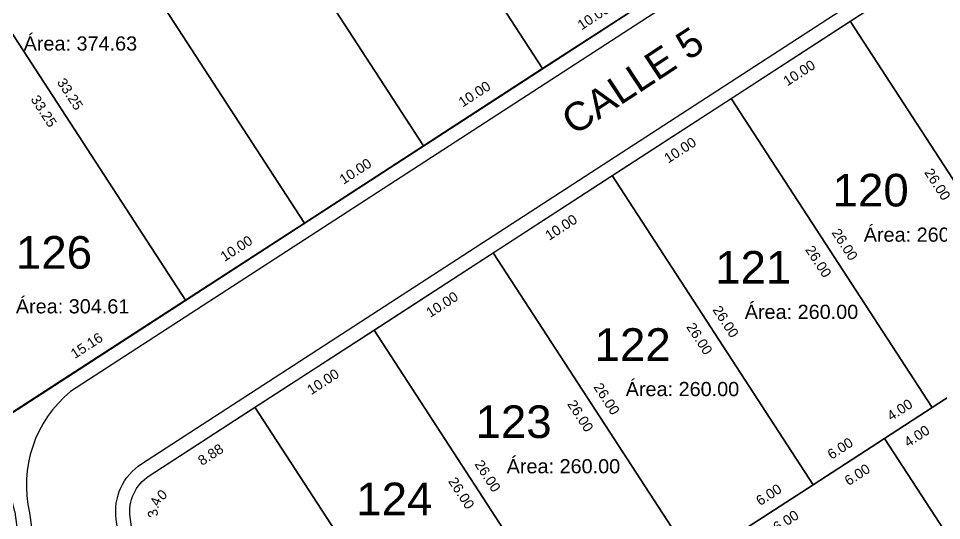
# Model space of a CAD drawing. Header units: metres. Extents: x 859577 to 860336, y 1645916 to 1646650.
# Drawn here: x 859923.1 to 859988.1, y 1646340.4 to 1646375.8 of the extents above; entities that cross this region are included whole.
import ezdxf

# ---------------------------------------------------------------- set-up
doc = ezdxf.new("R2010")
doc.units = ezdxf.units.M
for name, color, linetype in [('A-CALZADA', 252, 'Continuous'), ('A-MZ_6', 2, 'Continuous'), ('A-NUMERO LOTE', 251, 'Continuous'), ('C-PROP', 7, 'Continuous'), ('C-PROP-LINE', 230, 'Continuous'), ('C-PROP-LINE-TEXT', 7, 'Continuous')]:
    doc.layers.add(name, color=color, linetype=linetype)
doc.layers.add('A-VIA', color=30, linetype='Continuous', lineweight=30)
doc.styles.add('ARIAL', font='arial.ttf')
doc.styles.get("Standard").update_dxf_attribs({"font": 'arial.ttf'})

msp = doc.modelspace()

# ---------------------------------------------------------------- linework, layer by layer
at = {"layer": 'A-CALZADA'}
msp.add_lwpolyline([(860041.94433, 1646432.87467), (860033.56659, 1646419.19457, -0.11181054), (860032.64202, 1646418.24524), (859926.7746, 1646349.50074, 0.28664585), (859923.89044, 1646340.94989), (859926.25252, 1646323.86177, 0.08131415), (859926.63402, 1646322.62688), (859933.68717, 1646308.45878, -0.10133147), (859934.09962, 1646306.90786), (859934.72556, 1646296.11941, -0.08635071), (859934.56912, 1646294.75697), (859932.70467, 1646288.43051, -0.0879163), (859932.0825, 1646287.18096), (859921.24703, 1646272.54721), (859912.31905, 1646262.48857), (859903.78552, 1646255.12152), (859898.92244, 1646250.93224), (859895.68451, 1646248.8784), (859885.89232, 1646243.65365)], format="xyb", dxfattribs=at)
msp.add_lwpolyline([(860054.89497, 1646369.16589), (860052.67969, 1646360.93815, -0.18503784), (860050.99565, 1646358.62332), (859947.01706, 1646291.10533, -0.57547239), (859940.84536, 1646294.22842), (859940.08955, 1646307.25539, 0.10133147), (859939.05841, 1646311.13268), (859932.15143, 1646325.00716), (859929.99283, 1646340.49523, -0.29117439), (859931.77613, 1646344.40216), (860032.30256, 1646409.67851, -0.43464595), (860037.97845, 1646408.26477), (860052.53215, 1646382.04112, -0.07700658), (860052.95554, 1646380.89179), (860054.95339, 1646370.99754, -0.1160797)], format="xyb", close=True, dxfattribs=at)
msp.add_lwpolyline([(860054.89497, 1646369.16589), (860052.67969, 1646360.93815, -0.18503784), (860050.99565, 1646358.62332), (859947.01706, 1646291.10533, -0.57547239), (859940.84536, 1646294.22842), (859940.08955, 1646307.25539, 0.10133147), (859939.05841, 1646311.13268), (859932.15143, 1646325.00716), (859929.99283, 1646340.49523, -0.29117439), (859931.77613, 1646344.40216), (860032.30256, 1646409.67851, -0.43464595), (860037.97845, 1646408.26477), (860052.53215, 1646382.04112, -0.07700658), (860052.95554, 1646380.89179), (860054.95339, 1646370.99754, -0.1160797)], format="xyb", close=True, dxfattribs=at)
at = {"layer": 'A-MZ_6'}
msp.add_lwpolyline([(859885.43318, 1646244.54212), (859895.18061, 1646249.74297), (859898.32511, 1646251.73756), (859903.13244, 1646255.87882), (859911.61528, 1646263.20209), (859920.46973, 1646273.1779), (859931.27883, 1646287.77603, 0.0879163), (859931.74546, 1646288.71319), (859933.60991, 1646295.03966, 0.08635071), (859933.72724, 1646296.06148), (859933.1013, 1646306.84994, 0.10133147), (859932.79196, 1646308.01312), (859925.73881, 1646322.18123, -0.08131415), (859925.26194, 1646323.72485), (859922.89986, 1646340.81296, 0.02955347), (859922.85376, 1646341.04464), (859921.26736, 1646347.11697), (860032.09742, 1646419.08393, 0.11181054), (860032.7138, 1646419.71682), (860041.1131, 1646433.43214)], format="xyb", dxfattribs=at)
msp.add_lwpolyline([(859885.43318, 1646244.54212), (859895.18061, 1646249.74297), (859898.32511, 1646251.73756), (859903.13244, 1646255.87882), (859911.61528, 1646263.20209), (859920.46973, 1646273.1779), (859931.27883, 1646287.77603, 0.0879163), (859931.74546, 1646288.71319), (859933.60991, 1646295.03966, 0.08635071), (859933.72724, 1646296.06148), (859933.1013, 1646306.84994, 0.10133147), (859932.79196, 1646308.01312), (859925.73881, 1646322.18123, -0.08131415), (859925.26194, 1646323.72485), (859922.89986, 1646340.81296, 0.02955347), (859922.85376, 1646341.04464), (859921.26736, 1646347.11697), (860032.09742, 1646419.08393, 0.11181054), (860032.7138, 1646419.71682), (860041.1131, 1646433.43214)], format="xyb", dxfattribs=at)
msp.add_lwpolyline([(860053.92936, 1646369.42588), (860051.71408, 1646361.19814, -0.18503784), (860050.45105, 1646359.46202), (859946.47245, 1646291.94402, -0.57547239), (859941.84368, 1646294.28634), (859941.08787, 1646307.31331, 0.10133147), (859939.95361, 1646311.57833), (859933.11934, 1646325.30677), (859930.98325, 1646340.63326, -0.29117439), (859932.32073, 1646343.56346), (860032.84717, 1646408.83981, -0.43464595), (860037.10408, 1646407.77951), (860051.65778, 1646381.55586, -0.07700658), (860051.97532, 1646380.69386), (860053.97317, 1646370.79961, -0.1160797)], format="xyb", close=True, dxfattribs=at)
msp.add_lwpolyline([(860053.92936, 1646369.42588), (860051.71408, 1646361.19814, -0.18503784), (860050.45105, 1646359.46202), (859946.47245, 1646291.94402, -0.57547239), (859941.84368, 1646294.28634), (859941.08787, 1646307.31331, 0.10133147), (859939.95361, 1646311.57833), (859933.11934, 1646325.30677), (859930.98325, 1646340.63326, -0.29117439), (859932.32073, 1646343.56346), (860032.84717, 1646408.83981, -0.43464595), (860037.10408, 1646407.77951), (860051.65778, 1646381.55586, -0.07700658), (860051.97532, 1646380.69386), (860053.97317, 1646370.79961, -0.1160797)], format="xyb", close=True, dxfattribs=at)
at = {"layer": 'A-VIA'}
msp.add_lwpolyline([(860054.89497, 1646369.16589), (860052.67969, 1646360.93815, -0.18503784), (860050.99565, 1646358.62332), (859947.01706, 1646291.10533, -0.57547239), (859940.84536, 1646294.22842), (859940.08955, 1646307.25539, 0.10133147), (859939.05841, 1646311.13268), (859932.15143, 1646325.00716), (859929.99283, 1646340.49523, -0.29117439), (859931.77613, 1646344.40216), (860032.30256, 1646409.67851, -0.43464595), (860037.97845, 1646408.26477), (860052.53215, 1646382.04112, -0.07700658), (860052.95554, 1646380.89179), (860054.95339, 1646370.99754, -0.1160797)], format="xyb", close=True, dxfattribs=at)
msp.add_lwpolyline([(860054.89497, 1646369.16589), (860052.67969, 1646360.93815, -0.18503784), (860050.99565, 1646358.62332), (859947.01706, 1646291.10533, -0.57547239), (859940.84536, 1646294.22842), (859940.08955, 1646307.25539, 0.10133147), (859939.05841, 1646311.13268), (859932.15143, 1646325.00716), (859929.99283, 1646340.49523, -0.29117439), (859931.77613, 1646344.40216), (860032.30256, 1646409.67851, -0.43464595), (860037.97845, 1646408.26477), (860052.53215, 1646382.04112, -0.07700658), (860052.95554, 1646380.89179), (860054.95339, 1646370.99754, -0.1160797)], format="xyb", close=True, dxfattribs=at)
at = {"layer": 'C-PROP-LINE', "color": 2, "lineweight": 30}
for points in [[(859960.03046, 1646372.2876), (859951.64351, 1646366.84158), (859928.40673, 1646402.62653), (859935.44768, 1646403.35216), (859939.77489, 1646403.48144)], [(859960.03046, 1646372.2876), (859951.64351, 1646366.84158), (859928.40673, 1646402.62653), (859935.44768, 1646403.35216), (859939.77489, 1646403.48144)], [(859939.77489, 1646403.48144), (859951.47127, 1646403.83089), (859968.4174, 1646377.73362), (859960.03046, 1646372.2876)], [(859939.77489, 1646403.48144), (859951.47127, 1646403.83089), (859968.4174, 1646377.73362), (859960.03046, 1646372.2876)], [(859920.5571, 1646396.35303), (859922.26589, 1646401.99366), (859928.40673, 1646402.62653), (859951.64351, 1646366.84158), (859943.25657, 1646361.39556)], [(859920.5571, 1646396.35303), (859922.26589, 1646401.99366), (859928.40673, 1646402.62653), (859951.64351, 1646366.84158), (859943.25657, 1646361.39556)], [(859943.25657, 1646361.39556), (859934.86962, 1646355.94954), (859916.76405, 1646383.83235), (859920.5571, 1646396.35303)], [(859943.25657, 1646361.39556), (859934.86962, 1646355.94954), (859916.76405, 1646383.83235), (859920.5571, 1646396.35303)], [(859920.28209, 1646354.84458), (859914.89097, 1646377.6494), (859916.76405, 1646383.83235), (859934.86962, 1646355.94954), (859922.15102, 1646347.69077)], [(859920.28209, 1646354.84458), (859914.89097, 1646377.6494), (859916.76405, 1646383.83235), (859934.86962, 1646355.94954), (859922.15102, 1646347.69077)], [(859981.70577, 1646375.63139), (859990.09271, 1646381.07742), (860004.25237, 1646359.27136), (859995.86542, 1646353.82534)], [(859981.70577, 1646375.63139), (859990.09271, 1646381.07742), (860004.25237, 1646359.27136), (859995.86542, 1646353.82534)], [(859987.47848, 1646348.37932), (859973.31882, 1646370.18537), (859981.70577, 1646375.63139), (859995.86542, 1646353.82534), (859994.18804, 1646352.73613)], [(859987.47848, 1646348.37932), (859973.31882, 1646370.18537), (859981.70577, 1646375.63139), (859995.86542, 1646353.82534), (859994.18804, 1646352.73613)], [(859984.1237, 1646346.20091), (859979.09153, 1646342.93329), (859964.93188, 1646364.73935), (859973.31882, 1646370.18537), (859987.47848, 1646348.37932)], [(859984.1237, 1646346.20091), (859979.09153, 1646342.93329), (859964.93188, 1646364.73935), (859973.31882, 1646370.18537), (859987.47848, 1646348.37932)], [(859974.05937, 1646339.66568), (859970.70459, 1646337.48727), (859956.54493, 1646359.29333), (859964.93188, 1646364.73935), (859979.09153, 1646342.93329)], [(859974.05937, 1646339.66568), (859970.70459, 1646337.48727), (859956.54493, 1646359.29333), (859964.93188, 1646364.73935), (859979.09153, 1646342.93329)], [(859962.31764, 1646332.04125), (859948.15799, 1646353.84731), (859956.54493, 1646359.29333), (859970.70459, 1646337.48727), (859963.99503, 1646333.13045)], [(859962.31764, 1646332.04125), (859948.15799, 1646353.84731), (859956.54493, 1646359.29333), (859970.70459, 1646337.48727), (859963.99503, 1646333.13045)], [(859939.77104, 1646348.40129), (859948.15799, 1646353.84731), (859962.31764, 1646332.04125), (859953.9307, 1646326.59523)], [(859939.77104, 1646348.40129), (859948.15799, 1646353.84731), (859962.31764, 1646332.04125), (859953.9307, 1646326.59523)], [(860007.80309, 1646331.76877), (859997.73876, 1646325.23354), (859984.1237, 1646346.20091), (859987.47848, 1646348.37932), (859994.18804, 1646352.73613)], [(860007.80309, 1646331.76877), (859997.73876, 1646325.23354), (859984.1237, 1646346.20091), (859987.47848, 1646348.37932), (859994.18804, 1646352.73613)], [(859997.73876, 1646325.23354), (859987.67442, 1646318.69832), (859974.05937, 1646339.66568), (859979.09153, 1646342.93329), (859984.1237, 1646346.20091)], [(859997.73876, 1646325.23354), (859987.67442, 1646318.69832), (859974.05937, 1646339.66568), (859979.09153, 1646342.93329), (859984.1237, 1646346.20091)]]:
    msp.add_lwpolyline(points, close=True, dxfattribs=at)
msp.add_lwpolyline([(859930.98325, 1646340.63326, -0.29117439), (859932.32073, 1646343.56346), (859939.77104, 1646348.40129), (859953.9307, 1646326.59523), (859945.54375, 1646321.14921), (859937.66755, 1646316.17048), (859933.11934, 1646325.30677)], format="xyb", close=True, dxfattribs=at)
msp.add_lwpolyline([(859930.98325, 1646340.63326, -0.29117439), (859932.32073, 1646343.56346), (859939.77104, 1646348.40129), (859953.9307, 1646326.59523), (859945.54375, 1646321.14921), (859937.66755, 1646316.17048), (859933.11934, 1646325.30677)], format="xyb", close=True, dxfattribs=at)

# ---------------------------------------------------------------- texts
at = {"layer": 'A-NUMERO LOTE', "color": 251, "true_color": 0x636466, "style": 'ARIAL'}
for s, p in [(' 120', (859979.58176, 1646362.56415)), (' 126', (859922.03707, 1646358.17031)), (' 121', (859971.30736, 1646357.11813)), (' 122', (859962.81032, 1646351.67211)), (' 123', (859954.42051, 1646346.22609)), (' 124', (859946.01719, 1646340.78007))]:
    msp.add_text(s, height=2.3, dxfattribs=at).set_placement(p)
at = {"layer": 'A-VIA', "insert": (859961.15257, 1646369.20144), "char_height": 2, "attachment_point": 1, "rotation": 33.3384725, "style": 'ARIAL'}
msp.add_mtext_dynamic_manual_height_columns('CALLE 5', width=16.4729904, gutter_width=1, heights=[0], dxfattribs=at)
at = {"layer": 'C-PROP', "color": 252, "true_color": 0x939598, "style": 'ARIAL'}
for s, p in [('Área: 374.63', (859923.46735, 1646373.559)), ('Área: 260.00', (859982.665, 1646360.0751)), ('Área: 304.61', (859922.91931, 1646355.01922)), ('Área: 260.00', (859974.27806, 1646354.62908)), ('Área: 260.00', (859965.89111, 1646349.18305)), ('Área: 260.00', (859957.50417, 1646343.73703))]:
    msp.add_text(s, height=1, dxfattribs=at).set_placement(p)
at = {"layer": 'C-PROP-LINE-TEXT', "color": 252, "linetype": 'Continuous', "lineweight": 0, "true_color": 0x939598, "char_height": 0.7}
for s, insert, attachment_point, rotation in [('10.00', (859963.81548, 1646375.63963), 8, 32.9974822), ('10.00', (859977.92075, 1646372.27936), 2, 32.9974822), ('33.25', (859926.44586, 1646370.2994), 8, 302.9974822), ('10.00', (859955.42853, 1646370.19361), 8, 32.9974822), ('33.25', (859925.18782, 1646369.48249), 2, 302.9974822), ('10.00', (859969.5338, 1646366.83334), 2, 32.9974822), ('10.00', (859947.04159, 1646364.74759), 8, 32.9974822), ('26.00', (859988.15658, 1646364.31991), 2, 302.9974822), ('10.00', (859961.14686, 1646361.38732), 2, 32.9974822), ('26.00', (859981.02767, 1646359.6908), 8, 302.9974822), ('10.00', (859938.65464, 1646359.30157), 8, 32.9974822), ('26.00', (859979.76963, 1646358.87389), 2, 302.9974822), ('10.00', (859952.75991, 1646355.9413), 2, 32.9974822), ('26.00', (859972.64073, 1646354.24477), 8, 302.9974822), ('26.00', (859971.38269, 1646353.42787), 2, 302.9974822), ('15.16', (859928.10187, 1646352.44918), 8, 32.9974822), ('10.00', (859944.37297, 1646350.49528), 2, 32.9974822), ('26.00', (859964.25378, 1646348.79875), 8, 302.9974822), ('26.00', (859962.99574, 1646347.98185), 2, 302.9974822), ('4.00', (859985.39264, 1646347.91913), 8, 32.9974822), ('4.00', (859986.20954, 1646346.66109), 2, 32.9974822), ('6.00', (859981.19917, 1646345.19612), 8, 32.9974822), ('8.88', (859936.45434, 1646345.35335), 2, 32.9974822), ('26.00', (859955.86684, 1646343.35273), 8, 302.9974822), ('6.00', (859982.01607, 1646343.93808), 2, 32.9974822), ('26.00', (859954.6088, 1646342.53583), 2, 302.9974822), ('6.00', (859976.167, 1646341.92851), 8, 32.9974822), ('0', (859933.27091, 1646341.77721), 7, 43.127364), ('4', (859933.01043, 1646341.37703), 7, 70.7521148), ('3', (859932.99774, 1646340.75662), 7, 106.9030232), ('.', (859932.96784, 1646341.20997), 7, 80.6424577), ('6.00', (859976.9839, 1646340.67047), 2, 32.9974822)]:
    msp.add_mtext(s, dxfattribs=dict(at, insert=insert, attachment_point=attachment_point, rotation=rotation))

doc.saveas('drawing.dxf')
